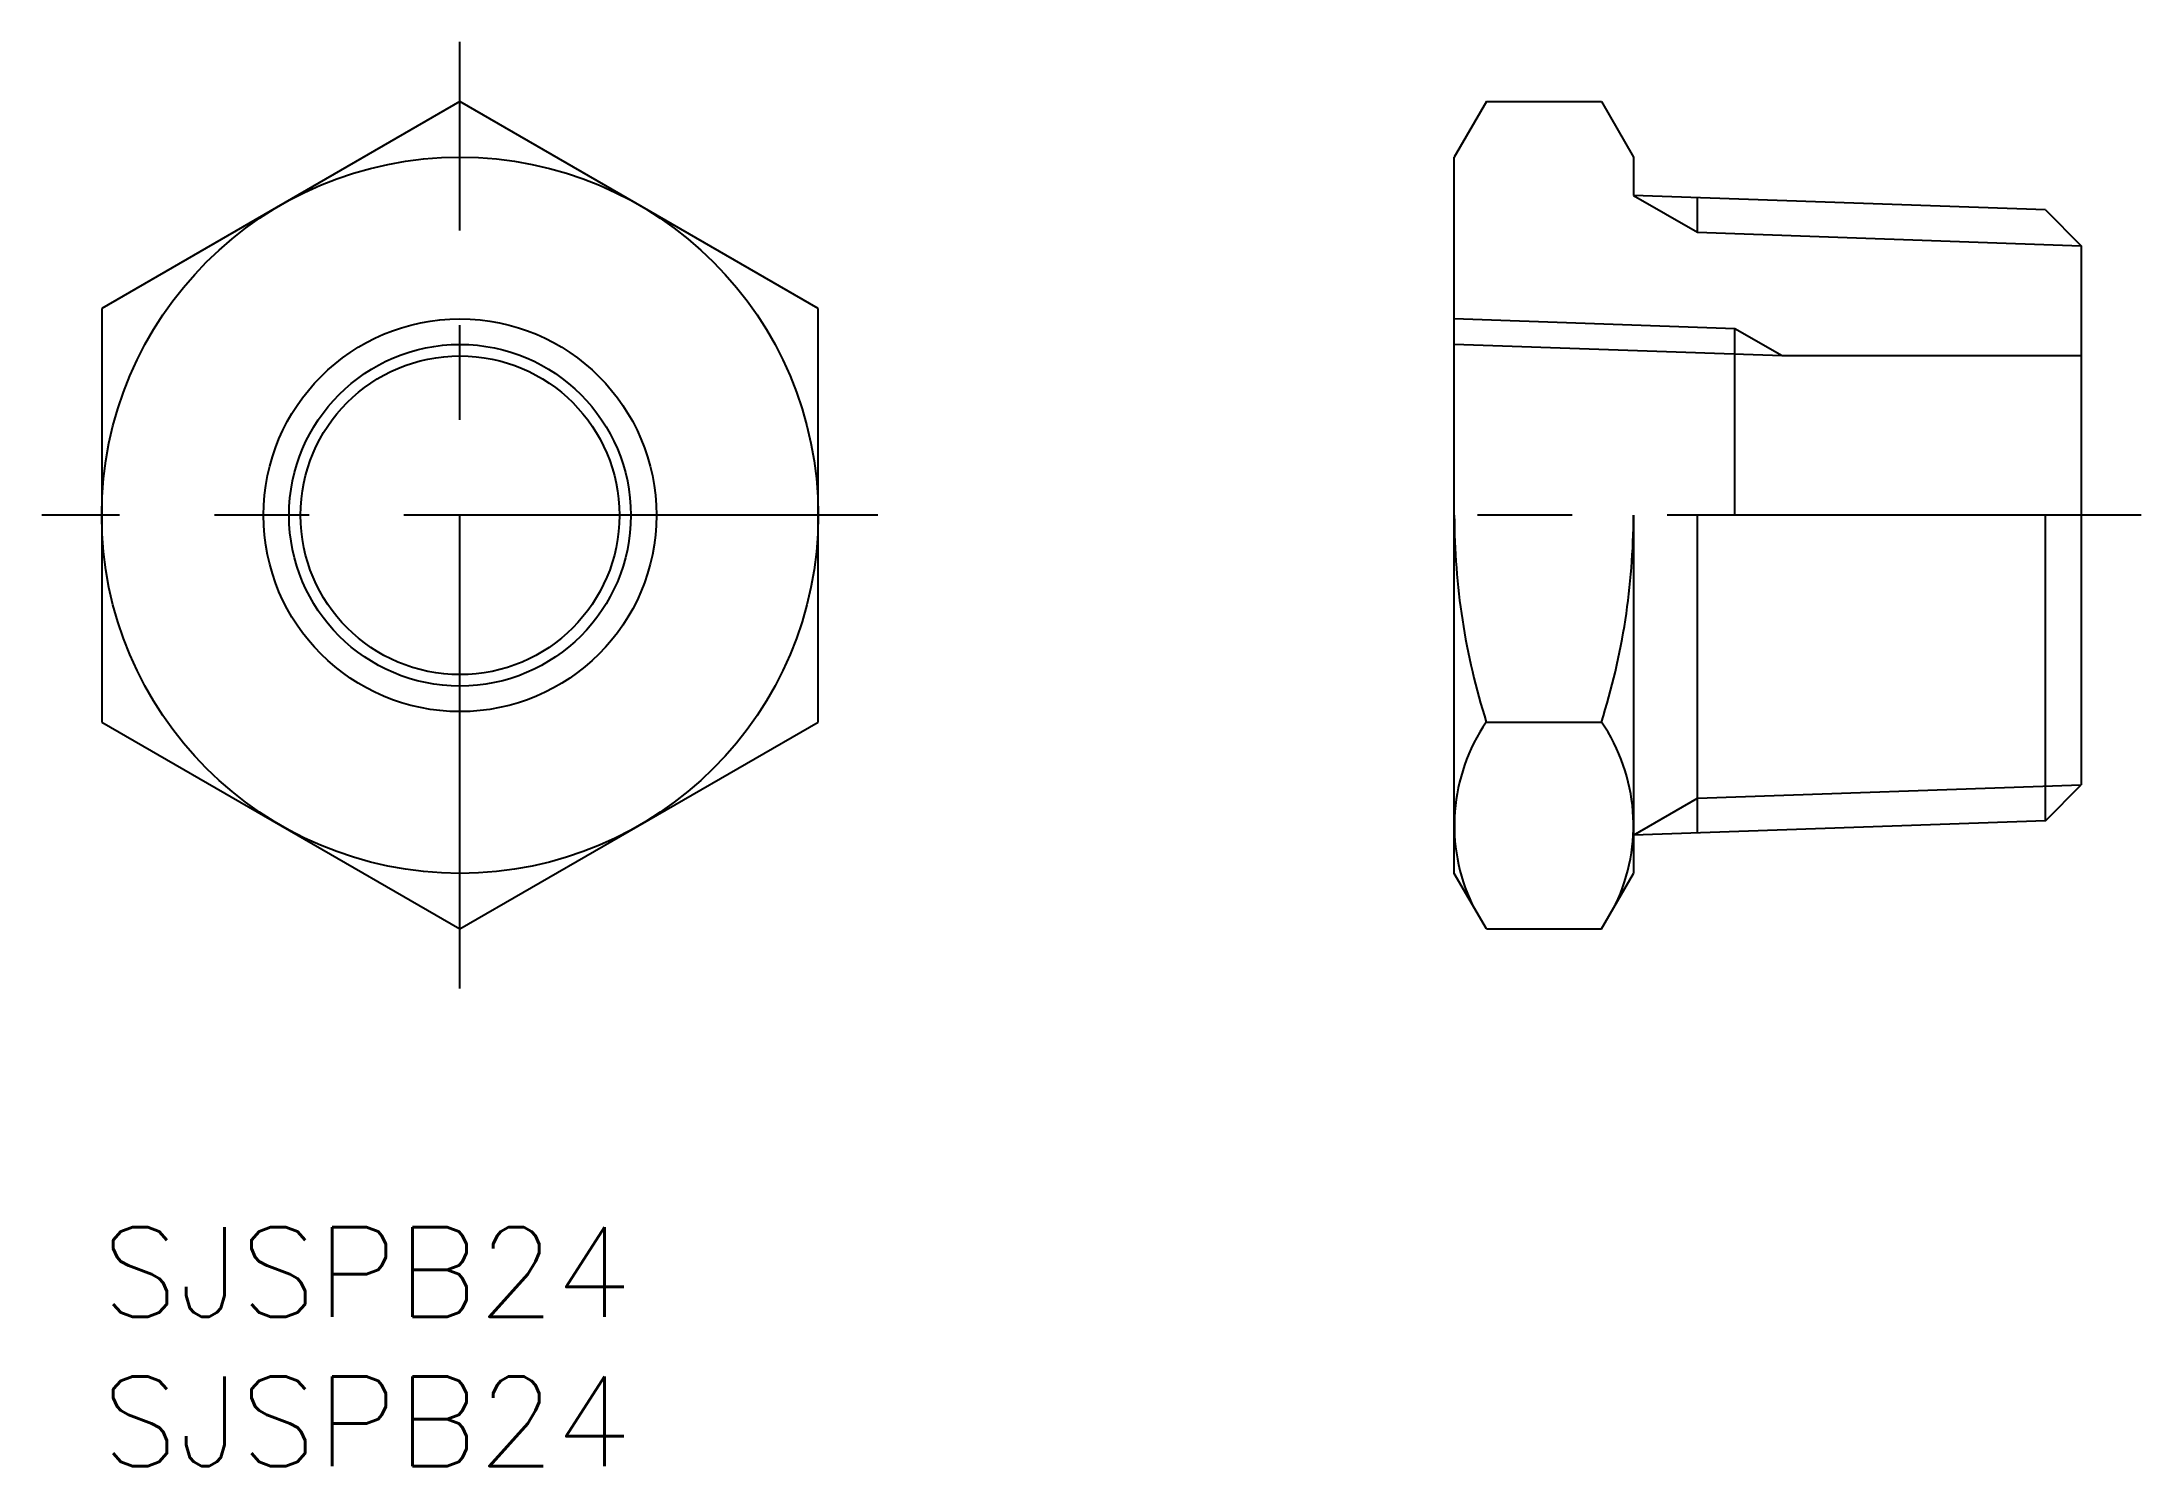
# Model space of a CAD drawing. Extents: x -2 to 68.3, y -8 to 39.7.
import ezdxf

# ---------------------------------------------------------------- set-up
doc = ezdxf.new("R2010")
doc.units = 0
doc.header["$LTSCALE"] = 0.5
doc.linetypes.add('CENTER', pattern=[50.8, 31.75, -6.35, 6.35, -6.35])
for name, color, linetype in [('MSM_CENTER', 1, 'CENTER'), ('MSM_CONTINUOUS', 7, 'CONTINUOUS'), ('MSM_NARROW', 5, 'CONTINUOUS'), ('MSM_PART_NUMBER', 7, 'CONTINUOUS')]:
    doc.layers.add(name, color=color, linetype=linetype)
doc.styles.get("Standard").update_dxf_attribs({"font": 'txt.shx', "height": 3, "bigfont": 'bigfont.shx'})

# ---------------------------------------------------------------- blocks, each defined once
blk = doc.blocks.new('*U1')
at = {"layer": 'MSM_PART_NUMBER'}
blk.add_text('SJSPB24', height=3, dxfattribs=at).set_placement((0, -3))
blk = doc.blocks.new('*U2')
at = {"layer": 'MSM_PART_NUMBER'}
blk.add_text('SJSPB24', height=3, dxfattribs=at).set_placement((0, -8))

msp = doc.modelspace()

# ---------------------------------------------------------------- linework, layer by layer
at = {"layer": 'MSM_CENTER'}
for p, q in [((12, 8), (12, 39.713)), ((26, 23.856), (-2, 23.856)), ((68.305, 23.856), (43.305, 23.856))]:
    msp.add_line(p, q, dxfattribs=at)
at = {"layer": 'MSM_CONTINUOUS'}
for p, q in [((12, 37.713), (0, 30.785)), ((24, 30.785), (12, 37.713)), ((46.377, 37.713), (45.305, 35.856)), ((46.377, 37.713), (50.233, 37.713)), ((50.233, 37.713), (51.305, 35.856)), ((45.305, 11.856), (45.305, 35.856)), ((51.305, 35.856), (51.305, 34.573)), ((65.101, 34.091), (51.305, 34.573)), ((53.447, 33.336), (53.447, 34.498)), ((65.101, 34.091), (66.305, 32.887)), ((66.305, 32.887), (66.305, 14.826)), ((0, 30.785), (0, 16.928)), ((24, 16.928), (24, 30.785)), ((56.283, 29.196), (45.305, 29.579)), ((54.705, 23.856), (54.705, 30.107)), ((66.305, 29.196), (56.283, 29.196)), ((51.305, 23.856), (51.305, 11.856)), ((53.447, 13.215), (53.447, 23.856)), ((65.101, 13.622), (65.101, 23.856)), ((0, 16.928), (12, 10)), ((12, 10), (24, 16.928)), ((46.377, 16.928), (50.233, 16.928)), ((65.101, 13.622), (66.305, 14.826)), ((65.101, 13.622), (51.305, 13.14)), ((46.377, 10), (45.305, 11.856)), ((50.233, 10), (51.305, 11.856)), ((46.377, 10), (50.233, 10))]:
    msp.add_line(p, q, dxfattribs=at)
for radius in [12, 5.723, 5.339]:
    msp.add_circle((12, 23.856), radius, dxfattribs=at)
for centre, radius, start, end in [((68.233, 23.856), 22.928, 180, 197.58795), ((28.377, 23.856), 22.928, 342.41205, 0), ((51.439, 13.464), 6.134, 145.61575, 205.61575), ((45.171, 13.464), 6.134, 334.38425, 34.38425)]:
    msp.add_arc(centre, radius, start, end, dxfattribs=at)
at = {"layer": 'MSM_NARROW'}
for p, q in [((51.305, 34.573), (53.447, 33.336)), ((53.447, 33.336), (66.305, 32.887)), ((54.705, 30.107), (45.305, 30.435)), ((56.283, 29.196), (54.705, 30.107)), ((53.447, 14.377), (66.305, 14.826)), ((51.305, 13.14), (53.447, 14.377))]:
    msp.add_line(p, q, dxfattribs=at)
msp.add_circle((12, 23.856), 6.579, dxfattribs=at)

# ---------------------------------------------------------------- block references
at = {"layer": 'MSM_CONTINUOUS'}
for name in ['*U1', '*U2']:
    msp.add_blockref(name, (0, 0), dxfattribs=at)

doc.saveas('drawing.dxf')
